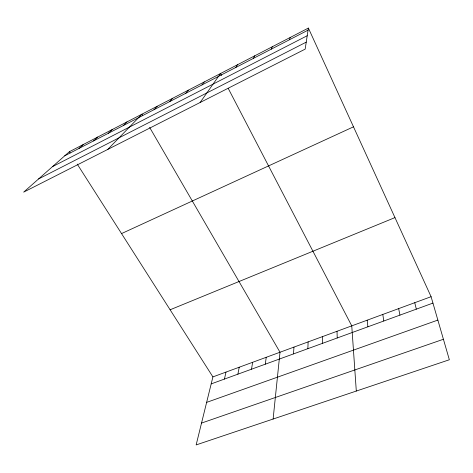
<?xml version="1.0" encoding="UTF-8"?>
<svg xmlns="http://www.w3.org/2000/svg" width="473" height="473" viewBox="0 0 473 473"><rect width="100%" height="100%" fill="white"/><g stroke="black" fill="none" stroke-linecap="round" stroke-linejoin="round"><path stroke-width="0.71" d="M322.444 343.363L322.468 336.628M307.864 348.678L308.124 341.896M293.485 353.916L293.97 347.099M273.116 419.037L280.004 352.231L149.639 127.397M265.306 364.18L266.228 357.298M308.384 28.073L305.162 49.133L23.65 192.15L69.348 151.727L308.384 28.073L431.092 296.695L449.35 359.758L196.147 444.927L212.909 376.898L77.241 164.107M251.506 369.212L252.635 362.294M237.884 374.173L239.22 367.225M224.444 379.074L225.982 372.091M289.511 39.732L290.191 37.479M271.283 49.145L272.318 46.726M253.368 58.392L254.746 55.814M235.767 67.485L237.476 64.754M200.12 102.499L220.495 73.54L221.5 75.473M201.953 84.945L204.283 81.924M185.712 93.329L188.325 90.177M169.736 101.583L172.627 98.301M154.015 109.701L157.178 106.289M107.785 149.409L141.965 114.159L142.698 115.424M123.317 125.552L126.989 121.904M108.329 133.291L112.249 129.531M93.577 140.913L97.728 137.046M79.05 148.416L83.431 144.442M64.742 155.8L308.065 30.148M52.485 166.644L307.214 35.729M38.579 178.942L306.232 42.144M121.543 233.585L353.491 126.823M170.114 309.774L394.961 217.604M212.909 376.898L431.092 296.695M211.183 383.905L432.943 303.098M206.63 402.387L437.862 320.085M201.533 423.069L443.414 339.265M69.348 151.727L70.14 152.962M228.211 88.368L351.758 325.862L356.305 391.053M414.756 302.702L416.317 309.159M398.662 308.621L399.933 315.124M382.799 314.45L383.798 321.007M367.166 320.197L367.893 326.802M337.013 331.277L337.231 337.976"/></g></svg>
